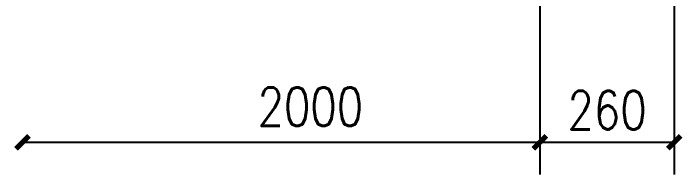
# Model space of a CAD drawing. Extents: x -737978 to 768813, y -372247 to 1140308.
# Drawn here: x -670062 to -668769, y -335227 to -334915 of the extents above; entities that cross this region are included whole.
import ezdxf

# ---------------------------------------------------------------- set-up
doc = ezdxf.new("R2010")
doc.units = 0
doc.header["$LTSCALE"] = 10
doc.header["$MEASUREMENT"] = 0
doc.layers.get('0').update_dxf_attribs({"linetype": 'CONTINUOUS'})
doc.layers.get('Defpoints').update_dxf_attribs({"linetype": 'CONTINUOUS'})
doc.layers.add('PUB_DIM', color=3, linetype='CONTINUOUS')
doc.styles.add('_TCH_DIM_T3', font='SIMPLEX.shx', dxfattribs={"width": 0.8, "bigfont": 'GBCBIG.shx'})
doc.dimstyles.new('_TCH_ARCH&&25', dxfattribs={"dimtxt": 74.375, "dimasz": 25, "dimexe": 62.5, "dimexo": 75, "dimgap": 25, "dimtad": 1, "dimdec": 0, "dimzin": 0, "dimdsep": 46, "dimtxsty": '_TCH_DIM_T3', "dimblk": 'ARCHTICK', "dimcen": 0.09, "dimclrt": 7, "dimazin": 2, "dimtfac": 1, "dimtdec": 0, "dimtix": 1, "dimtmove": 2, "dimatfit": 3, "dimfxl": 1, "dimtolj": 1, "dimtzin": 0, "dimarcsym": 0})

# ---------------------------------------------------------------- blocks, each defined once
blk = doc.blocks.new('_ArchTick')
at = {"color": 0, "linetype": 'ByBlock', "const_width": 0.4}
blk.add_lwpolyline([(-0.5, -0.5), (0.5, 0.5)], dxfattribs=at)
blk = doc.blocks.new('*D241')
at = {"layer": 'Defpoints', "color": 0, "transparency": 16777216}
for p in [(-669044.6, -334785.3), (-668784.6, -334785.3), (-668784.6, -335164.6)]:
    blk.add_point(p, dxfattribs=at)
at = {"layer": 'PUB_DIM', "color": 0, "lineweight": -2, "transparency": 16777216}
for p, q in [((-669044.6, -334860.3), (-669044.6, -335227.1)), ((-668784.6, -334860.3), (-668784.6, -335227.1)), ((-669044.6, -335164.6), (-668784.6, -335164.6))]:
    blk.add_line(p, q, dxfattribs=at)
at = {"layer": 'PUB_DIM', "color": 0, "lineweight": -2, "transparency": 16777216, "xscale": 25, "yscale": 25, "zscale": 25, "rotation": 180}
blk.add_blockref('_ArchTick', (-669044.6, -335164.6), dxfattribs=at)
at = {"layer": 'PUB_DIM', "color": 0, "lineweight": -2, "transparency": 16777216, "xscale": 25, "yscale": 25, "zscale": 25}
blk.add_blockref('_ArchTick', (-668784.6, -335164.6), dxfattribs=at)
at = {"layer": 'PUB_DIM', "color": 7, "transparency": 16777216, "insert": (-668914.6, -335102.4), "char_height": 74.38, "attachment_point": 5, "style": '_TCH_DIM_T3'}
blk.add_mtext('\\A1;260', dxfattribs=at)

msp = doc.modelspace()

# ---------------------------------------------------------------- linework, layer by layer
at = {"layer": 'PUB_DIM'}
msp.add_line((-670044.6, -335164.6), (-669044.6, -335164.6), dxfattribs=at)

# ---------------------------------------------------------------- block references
at = {"layer": 'PUB_DIM', "xscale": 25, "yscale": 25, "zscale": 25, "rotation": 180}
msp.add_blockref('_ArchTick', (-670044.6, -335164.6), dxfattribs=at)
at = {"layer": 'PUB_DIM', "xscale": 25, "yscale": 25, "zscale": 25}
msp.add_blockref('_ArchTick', (-669044.6, -335164.6), dxfattribs=at)

# ---------------------------------------------------------------- texts
at = {"layer": 'PUB_DIM', "color": 7, "insert": (-669488.1, -335095.8), "char_height": 74.38, "attachment_point": 5, "style": '_TCH_DIM_T3'}
msp.add_mtext('\\A1;2000', dxfattribs=at)

# ---------------------------------------------------------------- dimensions: what is measured, and where the dimension line sits
at = {"layer": 'PUB_DIM'}
dim = msp.add_aligned_dim(p1=(-669044.6, -334785.3), p2=(-668784.6, -334785.3), distance=-379.2, dimstyle='_TCH_ARCH&&25', dxfattribs=at)
dim.commit()
dim.dimension.update_dxf_attribs({"geometry": '*D241', "text_midpoint": (-668914.6, -335102.4)})

doc.saveas('drawing.dxf')
